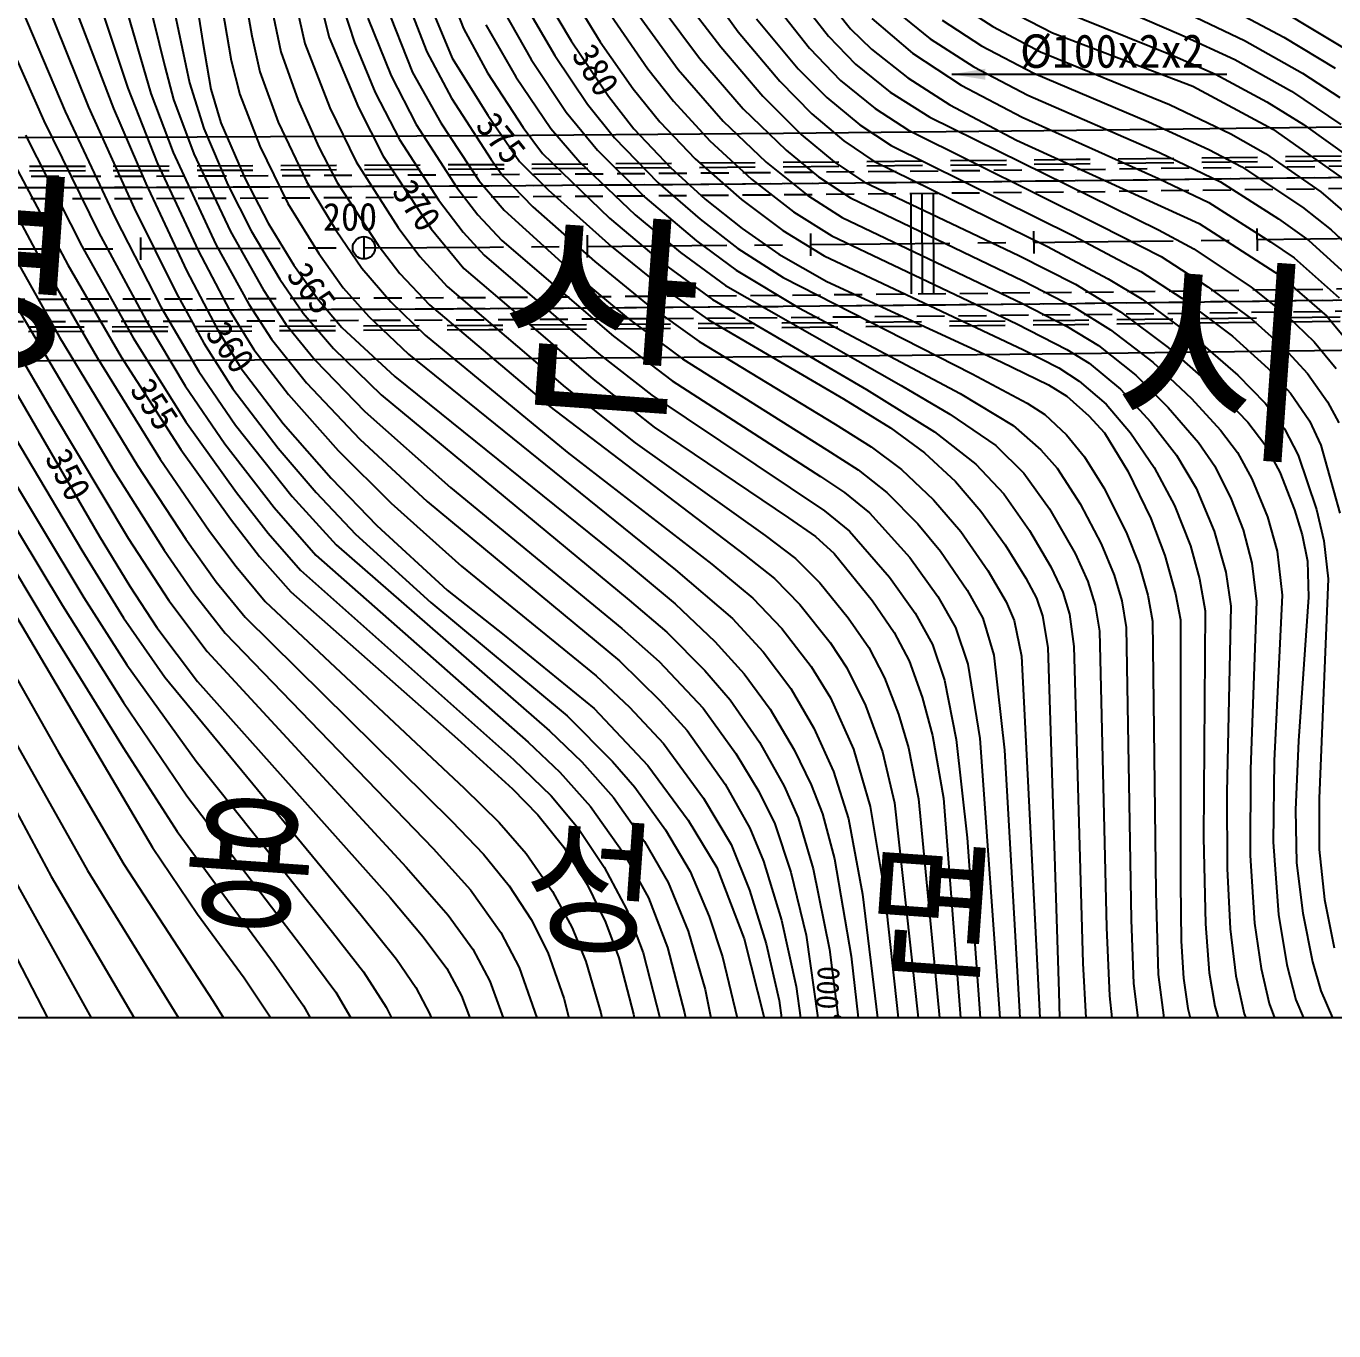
# Model space of a CAD drawing. Header units: millimetres. Extents: x 15846 to 16642, y 1103 to 1809.
# Drawn here: x 16300.3 to 16417.4, y 1371.9 to 1488.8 of the extents above; entities that cross this region are included whole.
import ezdxf
from ezdxf.enums import TextEntityAlignment as Align
from ezdxf.xclip import XClip

# ---------------------------------------------------------------- set-up
doc = ezdxf.new("R2010")
doc.units = ezdxf.units.MM
doc.header["$LTSCALE"] = 10
doc.header["$MEASUREMENT"] = 0
doc.header["$XCLIPFRAME"] = 2
for name, pattern in [('CENTER', [2, 1.25, -0.25, 0.25, -0.25]), ('DASHED', [0.75, 0.5, -0.25]), ('HIDDEN', [0.375, 0.25, -0.125])]:
    doc.linetypes.add(name, pattern=pattern)
for name, color, linetype in [('TN-CABL', 4, 'Continuous'), ('TZ-BASE', 253, 'Continuous'), ('TZ-CABL', 4, 'Continuous')]:
    doc.layers.add(name, color=color, linetype=linetype)
doc.layers.add('TX-PAPR', color=2, linetype='Continuous', plot=False)
doc.styles.add('HANA', font='GulimChe.ttf')
doc.styles.get("Standard").update_dxf_attribs({"font": 'GulimChe.ttf'})
doc.linetypes.add('ZIGZAG', pattern='A,0.0001,-0.2,[131,ltypeshp.shx,S=0.2,R=0,X=-0.2,Y=0],-0.4,[131,ltypeshp.shx,S=0.2,R=180,X=0.2,Y=0],-0.2', length=0.8001)
doc.dimstyles.get("Standard").update_dxf_attribs({"dimtxt": 0.18, "dimasz": 0.18, "dimexe": 0.18, "dimexo": 0.0625, "dimgap": 0.09, "dimtad": 0, "dimtih": 1, "dimtoh": 1, "dimdec": 4, "dimzin": 0, "dimdsep": 46, "dimtxsty": 'Standard', "dimcen": 0.09, "dimadec": 0, "dimazin": 0, "dimtfac": 1, "dimtdec": 4, "dimtofl": 0, "dimtmove": 0, "dimatfit": 3, "dimfxl": 0, "dimtolj": 1, "dimtzin": 0, "dimarcsym": 0})

# ---------------------------------------------------------------- blocks, each defined once
blk = doc.blocks.new('JD-DGKDFK')
at = {"layer": 'TZ-BASE'}
for p, q in [((377.4, 41.37, 364), (384.3, 8.77, 364)), ((375.33, 37.89, 363), (382.1, 10.23, 363)), ((382.86, 29.39, 365), (385.5, 12.39, 365)), ((374.22, 22.08, 361), (378.78, 8.29, 361)), ((364.79, 19.92, 357), (371.27, 5.39, 357)), ((369.66, 20.58, 359), (375.26, 6.6, 359)), ((377.26, 20.16, 362), (380.84, 7.83, 362)), ((367.66, 19.21, 358), (373.17, 6.22, 358)), ((372.74, 18.95, 360), (377.51, 6.48, 360)), ((388.77, 19.45, 367), (389.9, 13, 367)), ((459.28, 19.08, 397), (473.14, 13.08, 397)), ((393.45, 17.62, 369), (394.64, 12.3, 369)), ((395.51, 18.03, 370), (396.81, 12.85, 370)), ((407.01, 18.41, 376), (408.85, 13.64, 376)), ((430.06, 18.08, 386), (433.45, 13.34, 386)), ((440.26, 17.74, 390), (443.53, 13.62, 390)), ((386.98, 16.97, 366), (388.05, 10.79, 366)), ((403.55, 16.72, 374), (405.55, 11.56, 374)), ((405.52, 16.56, 375), (407.84, 10.99, 375)), ((415.89, 16.94, 380), (418.49, 12.55, 380)), ((417.98, 17.52, 381), (421.1, 12.44, 381)), ((428.4, 16.58, 385), (431.89, 12.01, 385)), ((436.27, 16.45, 388), (439.83, 11.9, 388)), ((438.14, 17.34, 389), (441.53, 12.96, 389)), ((391.56, 15.98, 368), (392.5, 11.55, 368)), ((398.08, 15.49, 371), (399.08, 12.4, 371)), ((401.81, 15.98, 373), (404.29, 9.7, 373)), ((412.4, 15.29, 378), (414.91, 10.88, 378)), ((414.27, 15.91, 379), (417.02, 11.22, 379)), ((426.65, 15.48, 384), (430, 10.98, 384)), ((453.02, 15.93, 394), (456.26, 13.82, 394)), ((457.55, 15.35, 395), (461.6, 13.25, 395)), ((462.33, 15.3, 396), (472.33, 11.27, 396)), ((477.87, 15.24, 399), (482.33, 12.87, 399)), ((481.68, 15.54, 400), (489.33, 10.93, 400)), ((400.27, 14.58, 372), (402.36, 9.41, 372)), ((422.04, 14.83, 382), (425.35, 10.05, 382)), ((424.59, 14.77, 383), (428.07, 9.99, 383)), ((435.11, 14.53, 387), (438.83, 10.04, 387)), ((445.42, 14.56, 391), (449.06, 11.45, 391)), ((447.81, 15.01, 392), (450.66, 12.72, 392)), ((451.72, 14.41, 393), (455.26, 12.1, 393)), ((473.23, 15.22, 398), (478.82, 12.58, 398)), ((389.9, 13, 367), (390.61, 9.77, 367)), ((408.85, 13.64, 376), (410.99, 9.69, 376)), ((410.85, 13.97, 377), (413.55, 9.32, 377)), ((433.45, 13.34, 386), (437.18, 8.92, 386)), ((441.53, 12.96, 389), (443.97, 10.45, 389)), ((443.53, 13.62, 390), (445.4, 11.81, 390)), ((456.26, 13.82, 394), (460.55, 11.56, 394)), ((461.6, 13.25, 395), (474.17, 8.48, 395)), ((473.14, 13.08, 397), (477.93, 10.86, 397)), ((352.61, 12.5, 351), (372.01, -20.65, 351)), ((385.5, 12.39, 365), (386.21, 8.21, 365)), ((394.64, 12.3, 369), (396.89, 6.54, 369)), ((396.81, 12.85, 370), (399.44, 6.58, 370)), ((399.08, 12.4, 371), (400.94, 7.91, 371)), ((418.49, 12.55, 380), (421.83, 7.58, 380)), ((421.1, 12.44, 381), (424.04, 8.25, 381)), ((431.89, 12.01, 385), (435.67, 7.59, 385)), ((439.83, 11.9, 388), (442.63, 9, 388)), ((445.4, 11.81, 390), (448.65, 9.23, 390)), ((450.66, 12.72, 392), (454.56, 10.2, 392)), ((455.26, 12.1, 393), (459.94, 9.64, 393)), ((478.82, 12.58, 398), (484, 9.66, 398)), ((482.33, 12.87, 399), (486.93, 10.1, 399)), ((388.05, 10.79, 366), (388.81, 7.73, 366)), ((392.5, 11.55, 368), (394.03, 7.21, 368)), ((405.55, 11.56, 374), (407.77, 7.41, 374)), ((407.84, 10.99, 375), (411.03, 5.89, 375)), ((414.91, 10.88, 378), (418.05, 6.14, 378)), ((417.02, 11.22, 379), (419.95, 6.87, 379)), ((430, 10.98, 384), (433.91, 6.46, 384)), ((449.06, 11.45, 391), (453.42, 8.56, 391)), ((460.55, 11.56, 394), (472.08, 6.83, 394)), ((472.33, 11.27, 396), (476.2, 9.55, 396)), ((477.93, 10.86, 397), (483.01, 8.02, 397)), ((382.1, 10.23, 363), (382.86, 7.28, 363)), ((390.61, 9.77, 367), (392.26, 5.27, 367)), ((402.36, 9.41, 372), (404.61, 5.06, 372)), ((404.29, 9.7, 373), (406.82, 5.19, 373)), ((410.99, 9.69, 376), (414.19, 4.78, 376)), ((425.35, 10.05, 382), (427.66, 7.13, 382)), ((428.07, 9.99, 383), (432.1, 5.36, 383)), ((438.83, 10.04, 387), (441.39, 7.46, 387)), ((443.97, 10.45, 389), (447.07, 7.95, 389)), ((454.56, 10.2, 392), (459.39, 7.68, 392)), ((459.94, 9.64, 393), (470.22, 5.3, 393)), ((476.2, 9.55, 396), (480.8, 7.09, 396)), ((484, 9.66, 398), (487.36, 7.46, 398)), ((378.78, 8.29, 361), (381.41, 1.62, 361)), ((384.3, 8.77, 364), (385.58, 4.69, 364)), ((386.21, 8.21, 365), (387.11, 5.19, 365)), ((413.55, 9.32, 377), (416.67, 4.68, 377)), ((424.04, 8.25, 381), (426.45, 5.29, 381)), ((437.18, 8.92, 386), (440.06, 6, 386)), ((442.63, 9, 388), (445.73, 6.47, 388)), ((448.65, 9.23, 390), (452.42, 6.81, 390)), ((453.42, 8.56, 391), (458.89, 5.69, 391)), ((474.17, 8.48, 395), (481.36, 4.63, 395)), ((380.84, 7.83, 362), (382.83, 2.55, 362)), ((382.86, 7.28, 363), (384.69, 2.41, 363)), ((388.81, 7.73, 366), (390.6, 3.12, 366)), ((394.03, 7.21, 368), (395.9, 3.01, 368)), ((400.94, 7.91, 371), (403.13, 3.71, 371)), ((407.77, 7.41, 374), (411.33, 1.92, 374)), ((421.83, 7.58, 380), (424.12, 4.66, 380)), ((427.66, 7.13, 382), (430.92, 3.59, 382)), ((435.67, 7.59, 385), (439.11, 4.15, 385)), ((441.39, 7.46, 387), (444.35, 5.02, 387)), ((447.07, 7.95, 389), (450.61, 5.7, 389)), ((459.39, 7.68, 392), (471.19, 2.53, 392)), ((480.8, 7.09, 396), (484.09, 5.05, 396)), ((483.01, 8.02, 397), (487.43, 5.04, 397)), ((373.17, 6.22, 358), (377.64, -3.32, 358)), ((375.26, 6.6, 359), (379.34, -2.46, 359)), ((377.51, 6.48, 360), (380.39, -0.25, 360)), ((396.89, 6.54, 369), (399.23, 1.7, 369)), ((399.44, 6.58, 370), (401.64, 2.21, 370)), ((411.03, 5.89, 375), (413.86, 1.72, 375)), ((418.05, 6.14, 378), (420.84, 2.76, 378)), ((419.95, 6.87, 379), (422.37, 3.86, 379)), ((433.91, 6.46, 384), (437.75, 2.74, 384)), ((440.06, 6, 386), (442.93, 3.59, 386)), ((445.73, 6.47, 388), (448.72, 4.53, 388)), ((452.42, 6.81, 390), (458.4, 3.65, 390)), ((472.08, 6.83, 394), (477.59, 4.22, 394)), ((364.31, 5.32, 354), (370.94, -7.01, 354)), ((371.27, 5.39, 357), (376.15, -4.59, 357)), ((385.58, 4.69, 364), (387.75, -0.35, 364)), ((387.11, 5.19, 365), (389.29, 0.17, 365)), ((392.26, 5.27, 367), (394.78, -0.06, 367)), ((404.61, 5.06, 372), (408.25, -0.59, 372)), ((406.82, 5.19, 373), (410.22, 0.03, 373)), ((414.19, 4.78, 376), (415.92, 2.46, 376)), ((426.45, 5.29, 381), (429.6, 1.98, 381)), ((432.1, 5.36, 383), (435.97, 1.66, 383)), ((444.35, 5.02, 387), (447.15, 3.16, 387)), ((450.61, 5.7, 389), (471.1, -4.38, 389)), ((458.89, 5.69, 391), (471.1, 0.21, 391)), ((470.22, 5.3, 393), (475.62, 2.82, 393)), ((484.09, 5.05, 396), (488.29, 2.04, 396)), ((369.6, 4.08, 356), (374.67, -5.85, 356)), ((403.13, 3.71, 371), (406.61, -1.7, 371)), ((416.67, 4.68, 377), (419.28, 1.68, 377)), ((422.37, 3.86, 379), (426.27, -0.15, 379)), ((424.12, 4.66, 380), (427.38, 1.18, 380)), ((430.92, 3.59, 382), (434.66, 0.15, 382)), ((439.11, 4.15, 385), (442.06, 1.7, 385)), ((442.93, 3.59, 386), (445.6, 1.76, 386)), ((448.72, 4.53, 388), (465.87, -3.99, 388)), ((458.4, 3.65, 390), (474.76, -3.82, 390)), ((477.59, 4.22, 394), (480.7, 2.44, 394)), ((481.36, 4.63, 395), (487.82, 0.07, 395)), ((367.68, 3.27, 355), (373.41, -7.53, 355)), ((382.83, 2.55, 362), (386.67, -5.71, 362)), ((384.69, 2.41, 363), (387.97, -4.54, 363)), ((390.6, 3.12, 366), (393.12, -2.02, 366)), ((395.9, 3.01, 368), (397.52, -0.15, 368)), ((415.92, 2.46, 376), (421.94, -3.35, 376)), ((420.84, 2.76, 378), (425.1, -1.47, 378)), ((437.75, 2.74, 384), (440.66, 0.37, 384)), ((447.15, 3.16, 387), (463.5, -4.94, 387)), ((471.19, 2.53, 392), (476.65, -0.09, 392)), ((475.62, 2.82, 393), (478.58, 1.26, 393)), ((480.7, 2.44, 394), (485.65, -0.99, 394)), ((356.73, 1.66, 350), (376.21, -31.81, 350)), ((381.41, 1.62, 361), (385.07, -6.25, 361)), ((399.23, 1.7, 369), (403, -4.17, 369)), ((401.64, 2.21, 370), (405.96, -4.3, 370)), ((411.33, 1.92, 374), (412.36, 0.46, 374)), ((413.86, 1.72, 375), (416.42, -0.81, 375)), ((419.28, 1.68, 377), (424.22, -3.05, 377)), ((427.38, 1.18, 380), (430.49, -1.63, 380)), ((429.6, 1.98, 381), (433.74, -1.68, 381)), ((435.97, 1.66, 383), (439.69, -1.31, 383)), ((442.06, 1.7, 385), (444.71, -0.09, 385)), ((445.6, 1.76, 386), (461.11, -5.86, 386)), ((478.58, 1.26, 393), (484.01, -2.37, 393)), ((354.4, 1, 349), (374.65, -33.08, 349)), ((389.29, 0.17, 365), (391.35, -3.78, 365)), ((410.22, 0.03, 373), (412.49, -2.64, 373)), ((412.36, 0.46, 374), (415.06, -2.33, 374)), ((434.66, 0.15, 382), (438.42, -2.77, 382)), ((440.66, 0.37, 384), (443.52, -1.53, 384)), ((471.1, 0.21, 391), (475.62, -1.94, 391)), ((352.51, -0.33, 348), (374.83, -37.33, 348)), ((380.39, -0.25, 360), (384.05, -8.03, 360)), ((387.75, -0.35, 364), (389.83, -4.49, 364)), ((394.78, -0.06, 367), (397.43, -4.46, 367)), ((397.52, -0.15, 368), (401.2, -5.78, 368)), ((408.25, -0.59, 372), (410.13, -3.04, 372)), ((416.42, -0.81, 375), (422.1, -5.87, 375)), ((426.27, -0.15, 379), (430.04, -3.45, 379)), ((444.71, -0.09, 385), (458.59, -6.68, 385)), ((476.65, -0.09, 392), (481.85, -3.42, 392)), ((485.65, -0.99, 394), (488.86, -3.75, 394)), ((365.82, -1.85, 353), (372.67, -14.02, 353)), ((393.12, -2.02, 366), (395.9, -6.5, 366)), ((406.61, -1.7, 371), (408.83, -4.61, 371)), ((415.06, -2.33, 374), (420.62, -7.24, 374)), ((425.1, -1.47, 378), (429.72, -5.39, 378)), ((430.49, -1.63, 380), (433.8, -4.27, 380)), ((433.74, -1.68, 381), (437.46, -4.46, 381)), ((439.69, -1.31, 383), (442.78, -3.29, 383)), ((443.52, -1.53, 384), (458.99, -8.97, 384)), ((475.62, -1.94, 391), (481.15, -5.46, 391)), ((377.64, -3.32, 358), (381.75, -11.29, 358)), ((379.34, -2.46, 359), (383.1, -10.04, 359)), ((410.13, -3.04, 372), (412.29, -5.35, 372)), ((412.49, -2.64, 373), (418.65, -8.21, 373)), ((421.94, -3.35, 376), (426.81, -7.46, 376)), ((424.22, -3.05, 377), (428.28, -6.43, 377)), ((430.04, -3.45, 379), (433.43, -6.05, 379)), ((438.42, -2.77, 382), (441.85, -4.93, 382)), ((442.78, -3.29, 383), (458.91, -11, 383)), ((481.85, -3.42, 392), (484.56, -5.34, 392)), ((484.01, -2.37, 393), (486.57, -4.38, 393)), ((376.15, -4.59, 357), (380.41, -12.53, 357)), ((387.97, -4.54, 363), (390.89, -9.74, 363)), ((389.83, -4.49, 364), (392.39, -8.81, 364)), ((391.35, -3.78, 365), (393.65, -7.56, 365)), ((397.43, -4.46, 367), (399.73, -7.83, 367)), ((403, -4.17, 369), (404.95, -6.78, 369)), ((405.96, -4.3, 370), (408.87, -7.85, 370)), ((408.83, -4.61, 371), (410.7, -6.67, 371)), ((433.8, -4.27, 380), (437.1, -6.56, 380)), ((437.46, -4.46, 381), (441.17, -6.71, 381)), ((459.92, -4.52), (459.94, -6.52)), ((465.87, -3.99, 388), (471.34, -6.79, 388)), ((471.1, -4.38, 389), (474.28, -6.08, 389)), ((474.76, -3.82, 390), (481.93, -8.44, 390)), ((479.91, -4.28), (479.94, -6.28)), ((486.57, -4.38, 393), (490.23, -7.81, 393)), ((353.35, -5.7, 347), (372.92, -38.06, 347)), ((374.67, -5.85, 356), (379.26, -14.08, 356)), ((379.93, -5.08), (379.93, -7.08)), ((386.67, -5.71, 362), (389.62, -11.04, 362)), ((399.92, -5), (399.93, -7)), ((401.2, -5.78, 368), (403.15, -8.3, 368)), ((412.29, -5.35, 372), (422.29, -13.93, 372)), ((419.92, -4.88), (419.93, -6.88)), ((429.72, -5.39, 378), (433.28, -8, 378)), ((439.92, -4.72), (439.94, -6.72)), ((441.85, -4.93, 382), (458.41, -12.81, 382)), ((463.5, -4.94, 387), (469.51, -8.13, 387)), ((481.15, -5.46, 391), (483.26, -6.91, 391)), ((484.56, -5.34, 392), (488.76, -9.15, 392)), ((370.94, -7.01, 354), (376.02, -15.84, 354)), ((385.07, -6.25, 361), (387.9, -11.6, 361)), ((395.9, -6.5, 366), (398.08, -9.58, 366)), ((404.95, -6.78, 369), (407.38, -9.47, 369)), ((410.7, -6.67, 371), (420.98, -15.51, 371)), ((422.1, -5.87, 375), (426.6, -9.5, 375)), ((428.28, -6.43, 377), (432.33, -9.38, 377)), ((433.43, -6.05, 379), (437.47, -8.67, 379)), ((437.1, -6.56, 380), (441.4, -9.03, 380)), ((441.17, -6.71, 381), (459.01, -15.15, 381)), ((458.59, -6.68, 385), (463.66, -9.26, 385)), ((461.11, -5.86, 386), (466.59, -8.78, 386)), ((471.34, -6.79, 388), (475.53, -9.49, 388)), ((474.28, -6.08, 389), (479.42, -9.52, 389)), ((483.26, -6.91, 391), (487.29, -10.48, 391)), ((373.41, -7.53, 355), (378.18, -15.76, 355)), ((384.05, -8.03, 360), (386.81, -13.31, 360)), ((393.65, -7.56, 365), (395.87, -10.67, 365)), ((399.73, -7.83, 367), (402.33, -10.85, 367)), ((408.87, -7.85, 370), (415.33, -13.34, 370)), ((420.62, -7.24, 374), (425.23, -11.02, 374)), ((426.81, -7.46, 376), (431.16, -10.63, 376)), ((433.28, -8, 378), (438.88, -11.38, 378)), ((469.51, -8.13, 387), (473.21, -10.51, 387)), ((392.39, -8.81, 364), (394.5, -11.87, 364)), ((403.15, -8.3, 368), (405.81, -11.12, 368)), ((418.65, -8.21, 373), (423.59, -12.35, 373)), ((437.47, -8.67, 379), (454.42, -17.29, 379)), ((441.4, -9.03, 380), (457.02, -16.22, 380)), ((458.99, -8.97, 384), (463.55, -11.33, 384)), ((463.66, -9.26, 385), (467.7, -11.75, 385)), ((466.59, -8.78, 386), (469.64, -10.61, 386)), ((481.93, -8.44, 390), (486.19, -12.14, 390)), ((383.1, -10.04, 359), (385.58, -14.56, 359)), ((390.89, -9.74, 363), (392.93, -12.83, 363)), ((398.08, -9.58, 366), (400.36, -12.16, 366)), ((407.38, -9.47, 369), (417.96, -18.49, 369)), ((426.6, -9.5, 375), (430.81, -12.45, 375)), ((432.33, -9.38, 377), (448.05, -18.35, 377)), ((473.21, -10.51, 387), (477.73, -13.93, 387)), ((475.53, -9.49, 388), (479.47, -12.41, 388)), ((479.42, -9.52, 389), (482.64, -12.11, 389)), ((368.71, -11.08, 352), (377.55, -26.02, 352)), ((381.75, -11.29, 358), (385.13, -17.1, 358)), ((387.9, -11.6, 361), (390.06, -15.12, 361)), ((389.62, -11.04, 362), (391.64, -14.18, 362)), ((395.87, -10.67, 365), (397.96, -13.13, 365)), ((402.33, -10.85, 367), (405.42, -13.83, 367)), ((405.81, -11.12, 368), (416.57, -20.21, 368)), ((425.23, -11.02, 374), (429.96, -14.4, 374)), ((431.16, -10.63, 376), (444.96, -18.7, 376)), ((438.88, -11.38, 378), (453.34, -19.05, 378)), ((458.91, -11, 383), (462.93, -13.06, 383)), ((463.55, -11.33, 384), (466.81, -13.34, 384)), ((469.64, -10.61, 386), (474.62, -14.31, 386)), ((355.15, -12.46, 346), (371.74, -40.04, 346)), ((380.41, -12.53, 357), (383.92, -18.37, 357)), ((392.93, -12.83, 363), (395.57, -16.07, 363)), ((394.5, -11.87, 364), (397.21, -15.02, 364)), ((400.36, -12.16, 366), (403.92, -15.54, 366)), ((423.59, -12.35, 373), (428.46, -15.95, 373)), ((430.81, -12.45, 375), (442.9, -19.53, 375)), ((458.41, -12.81, 382), (462.9, -15.12, 382)), ((467.7, -11.75, 385), (471.98, -14.93, 385)), ((479.47, -12.41, 388), (482.37, -15, 388)), ((482.64, -12.11, 389), (485.04, -14.43, 389)), ((486.19, -12.14, 390), (489.1, -15.64, 390)), ((372.67, -14.02, 353), (379.64, -25.52, 353)), ((386.81, -13.31, 360), (388.94, -16.83, 360)), ((397.96, -13.13, 365), (402.7, -17.54, 365)), ((405.42, -13.83, 367), (418.14, -24.32, 367)), ((415.33, -13.34, 370), (420.45, -17.77, 370)), ((422.29, -13.93, 372), (427.54, -17.91, 372)), ((462.93, -13.06, 383), (465.72, -14.76, 383)), ((466.81, -13.34, 384), (470.6, -16.25, 384)), ((477.73, -13.93, 387), (480.93, -16.83, 387)), ((354.52, -15.07, 345), (370.07, -41.18, 345)), ((379.26, -14.08, 356), (383.98, -21.59, 356)), ((385.58, -14.56, 359), (388.19, -18.64, 359)), ((390.06, -15.12, 361), (393.16, -19.16, 361)), ((391.64, -14.18, 362), (394.8, -18.11, 362)), ((397.21, -15.02, 364), (401.48, -19.18, 364)), ((429.96, -14.4, 374), (442.14, -21.8, 374)), ((459.01, -15.15, 381), (462.18, -16.77, 381)), ((462.9, -15.12, 382), (464.88, -16.35, 382)), ((465.72, -14.76, 383), (469.07, -17.4, 383)), ((471.98, -14.93, 385), (476.37, -18.79, 385)), ((474.62, -14.31, 386), (478.2, -17.4, 386)), ((482.37, -15, 388), (484.46, -17.27, 388)), ((485.04, -14.43, 389), (487.03, -16.81, 389)), ((376.02, -15.84, 354), (381.68, -24.93, 354)), ((378.18, -15.76, 355), (383.54, -24.08, 355)), ((395.57, -16.07, 363), (400.02, -20.66, 363)), ((403.92, -15.54, 366), (427.85, -34.86, 366)), ((420.98, -15.51, 371), (425.72, -19.21, 371)), ((428.46, -15.95, 373), (441.4, -24.09, 373)), ((457.02, -16.22, 380), (461.26, -18.27, 380)), ((464.88, -16.35, 382), (467.69, -18.66, 382)), ((470.6, -16.25, 384), (474.05, -19.5, 384)), ((385.13, -17.1, 358), (388.43, -21.9, 358)), ((388.94, -16.83, 360), (392.7, -21.73, 360)), ((402.7, -17.54, 365), (423.15, -34.01, 365)), ((454.42, -17.29, 379), (459.35, -19.93, 379)), ((462.18, -16.77, 381), (464.01, -17.94, 381)), ((469.07, -17.4, 383), (471.97, -20.31, 383)), ((478.2, -17.4, 386), (480.66, -19.93, 386)), ((480.93, -16.83, 387), (482.92, -19.04, 387)), ((484.46, -17.27, 388), (486.25, -19.8, 388)), ((383.92, -18.37, 357), (387.48, -23.56, 357)), ((388.19, -18.64, 359), (392.26, -23.94, 359)), ((394.8, -18.11, 362), (399.56, -23.15, 362)), ((417.96, -18.49, 369), (424.22, -23.48, 369)), ((420.45, -17.77, 370), (425.92, -22.07, 370)), ((427.54, -17.91, 372), (440.82, -26.5, 372)), ((444.96, -18.7, 376), (451.03, -22.49, 376)), ((448.05, -18.35, 377), (452.42, -20.91, 377)), ((461.26, -18.27, 380), (462.89, -19.31, 380)), ((464.01, -17.94, 381), (466.41, -20.01, 381)), ((467.69, -18.66, 382), (470.42, -21.64, 382)), ((393.16, -19.16, 361), (397.61, -24.15, 361)), ((401.48, -19.18, 364), (423.69, -37.56, 364)), ((425.72, -19.21, 371), (441.18, -29.56, 371)), ((442.9, -19.53, 375), (447.09, -22.13, 375)), ((453.34, -19.05, 378), (458.1, -21.91, 378)), ((462.89, -19.31, 380), (464.86, -21.07, 380)), ((474.05, -19.5, 384), (476.67, -22.33, 384)), ((476.37, -18.79, 385), (479.12, -21.63, 385)), ((482.92, -19.04, 387), (484.62, -21.51, 387)), ((486.25, -19.8, 388), (487.25, -21.67, 388)), ((372.01, -20.65, 351), (378.82, -32.03, 351)), ((400.02, -20.66, 363), (407.67, -27.49, 363)), ((416.57, -20.21, 368), (434.02, -33.51, 368)), ((452.42, -20.91, 377), (456.54, -23.73, 377)), ((459.35, -19.93, 379), (460.92, -20.95, 379)), ((460.92, -20.95, 379), (462.86, -22.75, 379)), ((464.86, -21.07, 380), (466.28, -22.59, 380)), ((466.41, -20.01, 381), (468.59, -22.58, 381)), ((471.97, -20.31, 383), (474.69, -23.45, 383)), ((480.66, -19.93, 386), (482.39, -22.22, 386)), ((383.98, -21.59, 356), (388.52, -27.94, 356)), ((388.43, -21.9, 358), (393.5, -28.3, 358)), ((392.7, -21.73, 360), (397.01, -26.65, 360)), ((425.92, -22.07, 370), (437.97, -30.2, 370)), ((442.14, -21.8, 374), (445.37, -23.85, 374)), ((447.09, -22.13, 375), (450.13, -24.37, 375)), ((458.1, -21.91, 378), (460.58, -24.1, 378)), ((470.42, -21.64, 382), (472.71, -24.57, 382)), ((479.12, -21.63, 385), (480.64, -23.64, 385)), ((482.39, -22.22, 386), (483.62, -24.57, 386)), ((484.62, -21.51, 387), (485.66, -23.7, 387)), ((399.56, -23.15, 362), (405.58, -28.72, 362)), ((451.03, -22.49, 376), (454.74, -25.38, 376)), ((462.86, -22.75, 379), (464.48, -24.72, 379)), ((466.28, -22.59, 380), (468.36, -26.03, 380)), ((468.59, -22.58, 381), (470.72, -25.69, 381)), ((476.67, -22.33, 384), (478.18, -24.33, 384)), ((383.54, -24.08, 355), (387.98, -30.29, 355)), ((387.48, -23.56, 357), (391.89, -29.27, 357)), ((392.26, -23.94, 359), (395.64, -27.92, 359)), ((397.61, -24.15, 361), (402.36, -28.87, 361)), ((418.14, -24.32, 367), (431.1, -34.36, 367)), ((424.22, -23.48, 369), (435.87, -31.78, 369)), ((441.4, -24.09, 373), (444.19, -25.89, 373)), ((445.37, -23.85, 374), (448.09, -25.86, 374)), ((450.13, -24.37, 375), (452.91, -26.94, 375)), ((456.54, -23.73, 377), (459.04, -26.2, 377)), ((460.58, -24.1, 378), (462.03, -25.76, 378)), ((472.71, -24.57, 382), (474.48, -27.55, 382)), ((474.69, -23.45, 383), (476.14, -25.56, 383)), ((478.18, -24.33, 384), (479.48, -26.69, 384)), ((480.64, -23.64, 385), (481.96, -26.12, 385)), ((483.62, -24.57, 386), (485.26, -29.44, 386)), ((485.66, -23.7, 387), (487.35, -29.78, 387)), ((357.54, -24.65, 344), (372.54, -51.17, 344)), ((379.64, -25.52, 353), (383.97, -32.11, 353)), ((381.68, -24.93, 354), (386.1, -31.38, 354)), ((454.74, -25.38, 376), (457.25, -28.05, 376)), ((462.03, -25.76, 378), (464.09, -28.95, 378)), ((464.48, -24.72, 379), (466.22, -27.52, 379)), ((470.72, -25.69, 381), (472.53, -29.08, 381)), ((476.14, -25.56, 383), (477.61, -28.52, 383)), ((377.55, -26.02, 352), (382.03, -33.09, 352)), ((397.01, -26.65, 360), (401.09, -30.88, 360)), ((440.82, -26.5, 372), (442.98, -27.93, 372)), ((444.19, -25.89, 373), (446.78, -27.92, 373)), ((448.09, -25.86, 374), (450.94, -28.58, 374)), ((452.91, -26.94, 375), (455.2, -29.6, 375)), ((459.04, -26.2, 377), (461.35, -29.38, 377)), ((468.36, -26.03, 380), (470.41, -30.27, 380)), ((479.48, -26.69, 384), (480.88, -30.12, 384)), ((481.96, -26.12, 385), (483.28, -29.47, 385)), ((388.52, -27.94, 356), (391.35, -31.57, 356)), ((395.64, -27.92, 359), (399.18, -31.66, 359)), ((407.67, -27.49, 363), (423.03, -40.1, 363)), ((442.98, -27.93, 372), (445.22, -29.76, 372)), ((446.78, -27.92, 373), (449.54, -30.73, 373)), ((457.25, -28.05, 376), (459.55, -31.33, 376)), ((466.22, -27.52, 379), (468.21, -31.49, 379)), ((474.48, -27.55, 382), (476.1, -31.39, 382)), ((391.89, -29.27, 357), (395.62, -33.53, 357)), ((393.5, -28.3, 358), (397.43, -32.63, 358)), ((402.36, -28.87, 361), (408.67, -34.52, 361)), ((405.58, -28.72, 362), (422.82, -43.01, 362)), ((450.94, -28.58, 374), (453.39, -31.42, 374)), ((464.09, -28.95, 378), (465.96, -32.52, 378)), ((472.53, -29.08, 381), (473.97, -32.72, 381)), ((477.61, -28.52, 383), (478.68, -31.27, 383)), ((387.98, -30.29, 355), (390.59, -33.66, 355)), ((437.97, -30.2, 370), (440.37, -31.87, 370)), ((441.18, -29.56, 371), (443.43, -31.4, 371)), ((445.22, -29.76, 372), (448.83, -33.76, 372)), ((455.2, -29.6, 375), (457.37, -32.63, 375)), ((461.35, -29.38, 377), (463.64, -33.4, 377)), ((470.41, -30.27, 380), (471.68, -33.58, 380)), ((480.88, -30.12, 384), (481.75, -33.18, 384)), ((483.28, -29.47, 385), (483.97, -31.72, 385)), ((485.26, -29.44, 386), (485.92, -32.25, 386)), ((386.1, -31.38, 354), (388.48, -34.57, 354)), ((391.35, -31.57, 356), (394.25, -34.88, 356)), ((401.09, -30.88, 360), (407.4, -36.69, 360)), ((443.43, -31.4, 371), (447.01, -35.51, 371)), ((449.54, -30.73, 373), (451.57, -33.17, 373)), ((453.39, -31.42, 374), (455.83, -34.93, 374)), ((459.55, -31.33, 376), (461.47, -34.58, 376)), ((468.21, -31.49, 379), (469.38, -34.42, 379)), ((476.1, -31.39, 382), (477.15, -35.07, 382)), ((478.68, -31.27, 383), (479.48, -34.26, 383)), ((376.21, -31.81, 350), (378.95, -36.33, 350)), ((378.82, -32.03, 351), (382.44, -37.6, 351)), ((383.97, -32.11, 353), (386.7, -35.93, 353)), ((397.43, -32.63, 358), (416.56, -49.27, 358)), ((399.18, -31.66, 359), (405.93, -37.79, 359)), ((435.87, -31.78, 369), (438.6, -33.84, 369)), ((440.37, -31.87, 370), (442.05, -33.39, 370)), ((457.37, -32.63, 375), (459.23, -35.6, 375)), ((465.96, -32.52, 378), (467.14, -35.34, 378)), ((473.97, -32.72, 381), (474.79, -35.65, 381)), ((483.97, -31.72, 385), (484.44, -34.08, 385)), ((485.92, -32.25, 386), (486.29, -35.66, 386)), ((374.65, -33.08, 349), (378.38, -39.17, 349)), ((382.03, -33.09, 352), (384.69, -36.95, 352)), ((390.59, -33.66, 355), (393.37, -36.84, 355)), ((395.62, -33.53, 357), (414.64, -50.29, 357)), ((434.02, -33.51, 368), (436.7, -35.63, 368)), ((438.6, -33.84, 369), (440.78, -36.02, 369)), ((442.05, -33.39, 370), (445.5, -37.63, 370)), ((448.83, -33.76, 372), (451.33, -37.25, 372)), ((451.57, -33.17, 373), (453.96, -36.69, 373)), ((463.64, -33.4, 377), (464.77, -35.9, 377)), ((471.68, -33.58, 380), (472.63, -37, 380)), ((481.75, -33.18, 384), (482.19, -37.12, 384)), ((388.48, -34.57, 354), (391.08, -37.69, 354)), ((394.25, -34.88, 356), (413.34, -51.84, 356)), ((408.67, -34.52, 361), (420.73, -44.36, 361)), ((423.15, -34.01, 365), (427.82, -37.89, 365)), ((427.85, -34.86, 366), (432.94, -39.23, 366)), ((431.1, -34.36, 367), (434.77, -37.39, 367)), ((455.83, -34.93, 374), (457.46, -37.73, 374)), ((461.47, -34.58, 376), (462.54, -36.85, 376)), ((469.38, -34.42, 379), (470.16, -37.14, 379)), ((477.15, -35.07, 382), (477.57, -38.1, 382)), ((479.48, -34.26, 383), (479.88, -37.68, 383)), ((484.44, -34.08, 385), (484.55, -37.31, 385)), ((386.7, -35.93, 353), (389.28, -39.11, 353)), ((436.7, -35.63, 368), (438.99, -37.97, 368)), ((440.78, -36.02, 369), (443.31, -39.15, 369)), ((447.01, -35.51, 371), (449.3, -38.75, 371)), ((459.23, -35.6, 375), (460.18, -37.41, 375)), ((464.77, -35.9, 377), (465.43, -38.01, 377)), ((467.14, -35.34, 378), (467.81, -37.63, 378)), ((474.79, -35.65, 381), (475.28, -38.52, 381)), ((486.29, -35.66, 386), (485.5, -55.35, 386)), ((374.83, -37.33, 348), (378.69, -43.36, 348)), ((378.95, -36.33, 350), (381.39, -40.03, 350)), ((384.69, -36.95, 352), (387.49, -40.52, 352)), ((393.37, -36.84, 355), (408.32, -50.01, 355)), ((407.4, -36.69, 360), (412.5, -40.71, 360)), ((434.77, -37.39, 367), (437.37, -40.12, 367)), ((451.33, -37.25, 372), (452.92, -40.01, 372)), ((453.96, -36.69, 373), (455.36, -39.2, 373)), ((460.18, -37.41, 375), (460.72, -38.98, 375)), ((462.54, -36.85, 376), (463.14, -38.82, 376)), ((470.16, -37.14, 379), (470.58, -39.45, 379)), ((472.63, -37, 380), (473.08, -39.34, 380)), ((482.19, -37.12, 384), (481.48, -51.97, 384)), ((484.55, -37.31, 385), (483.64, -50.17, 385)), ((372.92, -38.06, 347), (378.39, -46.74, 347)), ((382.44, -37.6, 351), (385.88, -42.18, 351)), ((391.08, -37.69, 354), (408.91, -54.43, 354)), ((405.93, -37.79, 359), (418.15, -47.94, 359)), ((423.69, -37.56, 364), (427.05, -40.43, 364)), ((427.82, -37.89, 365), (431.37, -41.28, 365)), ((438.99, -37.97, 368), (441.69, -41.38, 368)), ((445.5, -37.63, 370), (447.43, -40.47, 370)), ((457.46, -37.73, 374), (458.17, -39.39, 374)), ((465.43, -38.01, 377), (465.82, -40.34, 377)), ((467.81, -37.63, 378), (468.21, -40.02, 378)), ((475.28, -38.52, 381), (475.14, -58.84, 381)), ((477.57, -38.1, 382), (477.23, -54.82, 382)), ((479.88, -37.68, 383), (479.36, -52.72, 383)), ((378.38, -39.17, 349), (382.09, -44.48, 349)), ((389.28, -39.11, 353), (407.79, -57.37, 353)), ((432.94, -39.23, 366), (435.7, -42.21, 366)), ((443.31, -39.15, 369), (445.16, -41.82, 369)), ((449.3, -38.75, 371), (450.85, -41.55, 371)), ((455.36, -39.2, 373), (456.35, -42.49, 373)), ((458.17, -39.39, 374), (458.83, -42.6, 374)), ((460.72, -38.98, 375), (461.18, -41.83, 375)), ((463.14, -38.82, 376), (463.52, -41.72, 376)), ((470.58, -39.45, 379), (470.86, -63.73, 379)), ((473.08, -39.34, 380), (473.07, -62.94, 380)), ((371.74, -40.04, 346), (378.35, -50.77, 346)), ((381.39, -40.03, 350), (385.03, -44.86, 350)), ((387.49, -40.52, 352), (406.14, -59.83, 352)), ((412.5, -40.71, 360), (420.55, -47.28, 360)), ((423.03, -40.1, 363), (426.37, -43.08, 363)), ((427.05, -40.43, 364), (430.48, -43.89, 364)), ((437.37, -40.12, 367), (440, -43.53, 367)), ((447.43, -40.47, 370), (448.76, -43.02, 370)), ((452.92, -40.01, 372), (454.03, -43.3, 372)), ((465.82, -40.34, 377), (466.45, -66.91, 377)), ((468.21, -40.02, 378), (468.67, -66.22, 378)), ((370.07, -41.18, 345), (381, -59.73, 345)), ((431.37, -41.28, 365), (433.98, -44.19, 365)), ((441.69, -41.38, 368), (443.19, -43.63, 368)), ((445.16, -41.82, 369), (446.56, -44.54, 369)), ((450.85, -41.55, 371), (451.94, -44.75, 371)), ((461.18, -41.83, 375), (462.17, -72.66, 375)), ((463.52, -41.72, 376), (464.32, -70.11, 376)), ((385.88, -42.18, 351), (403.72, -61.51, 351)), ((422.82, -43.01, 362), (426.47, -46.6, 362)), ((426.37, -43.08, 363), (430.31, -47.25, 363)), ((435.7, -42.21, 366), (438.18, -45.49, 366)), ((448.76, -43.02, 370), (449.95, -46.27, 370)), ((454.03, -43.3, 372), (455.1, -49.98, 372)), ((456.35, -42.49, 373), (457.32, -51.03, 373)), ((458.83, -42.6, 374), (460.57, -77.13, 374)), ((378.69, -43.36, 348), (384.89, -52, 348)), ((382.09, -44.48, 349), (399.69, -65.79, 349)), ((420.73, -44.36, 361), (423.71, -47.15, 361)), ((430.48, -43.89, 364), (432.74, -46.5, 364)), ((433.98, -44.19, 365), (436.31, -47.35, 365)), ((440, -43.53, 367), (441.71, -46.32, 367)), ((443.19, -43.63, 368), (444.87, -47.01, 368)), ((385.03, -44.86, 350), (402.27, -64.23, 350)), ((438.18, -45.49, 366), (440.24, -49.03, 366)), ((446.56, -44.54, 369), (447.81, -47.78, 369)), ((451.94, -44.75, 371), (452.99, -50.05, 371)), ((378.39, -46.74, 347), (384.08, -55.1, 347)), ((426.47, -46.6, 362), (428.89, -49.25, 362)), ((432.74, -46.5, 364), (435.36, -50.31, 364)), ((441.71, -46.32, 367), (443.77, -50.94, 367)), ((449.95, -46.27, 370), (450.87, -49.7, 370)), ((418.15, -47.94, 359), (422.19, -52.02, 359)), ((420.55, -47.28, 360), (425.37, -52.38, 360)), ((423.71, -47.15, 361), (426.76, -50.41, 361)), ((430.31, -47.25, 363), (433.25, -51.32, 363)), ((436.31, -47.35, 365), (438.47, -50.99, 365)), ((444.87, -47.01, 368), (446.37, -51.16, 368)), ((447.81, -47.78, 369), (448.7, -50.81, 369)), ((440.24, -49.03, 366), (442, -52.92, 366)), ((365.27, -49.99, 342), (371.92, -62.33, 342)), ((408.32, -50.01, 355), (413.23, -54.47, 355)), ((414.64, -50.29, 357), (417.49, -52.98, 357)), ((416.56, -49.27, 358), (419.44, -52.07, 358)), ((428.89, -49.25, 362), (432.28, -54.05, 362)), ((435.36, -50.31, 364), (437.56, -54.23, 364)), ((450.87, -49.7, 370), (451.84, -55.33, 370)), ((452.99, -50.05, 371), (453.98, -58.87, 371)), ((455.1, -49.98, 372), (457.34, -81.38, 372)), ((483.64, -50.17, 385), (483.37, -56.36, 385)), ((368.85, -50.55, 343), (375.16, -61.81, 343)), ((372.54, -51.17, 344), (378.42, -61.24, 344)), ((378.35, -50.77, 346), (383.21, -58.29, 346)), ((426.76, -50.41, 361), (430.36, -55.31, 361)), ((433.25, -51.32, 363), (435.29, -54.72, 363)), ((438.47, -50.99, 365), (440, -54.13, 365)), ((443.77, -50.94, 367), (445.29, -56.06, 367)), ((446.37, -51.16, 368), (447.46, -55.73, 368)), ((448.7, -50.81, 369), (449.62, -55.39, 369)), ((457.32, -51.03, 373), (458.88, -78.38, 373)), ((384.89, -52, 348), (397.12, -67.32, 348)), ((413.34, -51.84, 356), (416.69, -55.12, 356)), ((419.44, -52.07, 358), (422.29, -55.27, 358)), ((422.19, -52.02, 359), (424.21, -54.34, 359)), ((425.37, -52.38, 360), (428.97, -57.28, 360)), ((481.48, -51.97, 384), (481.37, -59.27, 384)), ((417.49, -52.98, 357), (420.23, -56.05, 357)), ((442, -52.92, 366), (443.34, -57.16, 366)), ((479.36, -52.72, 383), (479.31, -60.44, 383)), ((408.91, -54.43, 354), (412.05, -57.49, 354)), ((413.23, -54.47, 355), (415.52, -56.8, 355)), ((424.21, -54.34, 359), (426.94, -58.15, 359)), ((432.28, -54.05, 362), (434.51, -57.99, 362)), ((435.29, -54.72, 363), (436.74, -57.62, 363)), ((437.56, -54.23, 364), (438.84, -57.09, 364)), ((440, -54.13, 365), (441.01, -56.72, 365)), ((477.23, -54.82, 382), (477.25, -61.61, 382)), ((384.08, -55.1, 347), (394.74, -69.08, 347)), ((416.69, -55.12, 356), (419.12, -57.99, 356)), ((420.23, -56.05, 357), (423.21, -60.27, 357)), ((422.29, -55.27, 358), (425.07, -59.21, 358)), ((430.36, -55.31, 361), (432.83, -59.48, 361)), ((445.29, -56.06, 367), (446.56, -63.76, 367)), ((447.46, -55.73, 368), (450.93, -87.54, 368)), ((449.62, -55.39, 369), (452.42, -84.82, 369)), ((451.84, -55.33, 370), (453.92, -82.21, 370)), ((485.5, -55.35, 386), (485.5, -59.93, 386)), ((362.15, -56.83, 340), (372.43, -76.62, 340)), ((407.79, -57.37, 353), (410.63, -60.32, 353)), ((415.52, -56.8, 355), (417.84, -59.72, 355)), ((428.97, -57.28, 360), (431.54, -61.53, 360)), ((438.84, -57.09, 364), (440.18, -61.66, 364)), ((441.01, -56.72, 365), (442.08, -60.75, 365)), ((443.34, -57.16, 366), (444.6, -63.93, 366)), ((483.37, -56.36, 385), (483.48, -61.11, 385)), ((383.21, -58.29, 346), (391.88, -70.17, 346)), ((412.05, -57.49, 354), (414.47, -60.26, 354)), ((419.12, -57.99, 356), (421.46, -61.49, 356)), ((426.94, -58.15, 359), (429.16, -61.9, 359)), ((434.51, -57.99, 362), (435.73, -60.95, 362)), ((436.74, -57.62, 363), (438.18, -61.94, 363)), ((381, -59.73, 345), (385.02, -65.72, 345)), ((417.84, -59.72, 355), (419.92, -63.06, 355)), ((425.07, -59.21, 358), (427.18, -62.87, 358)), ((432.83, -59.48, 361), (434.47, -63.55, 361)), ((453.98, -58.87, 371), (455.6, -81.51, 371)), ((475.14, -58.84, 381), (475.31, -66.59, 381)), ((481.37, -59.27, 384), (481.84, -65.73, 384)), ((367.62, -60.8, 341), (379.64, -82.5, 341)), ((406.14, -59.83, 352), (409.47, -63.52, 352)), ((410.63, -60.32, 353), (412.95, -63.17, 353)), ((414.47, -60.26, 354), (416.83, -63.69, 354)), ((423.21, -60.27, 357), (425.41, -64.24, 357)), ((442.08, -60.75, 365), (443.57, -69.47, 365)), ((479.31, -60.44, 383), (479.71, -66.51, 383)), ((485.5, -59.93, 386), (485.97, -64.4, 386)), ((375.16, -61.81, 343), (384.3, -76.61, 343)), ((378.42, -61.24, 344), (386.42, -73.5, 344)), ((403.72, -61.51, 351), (407.49, -65.8, 351)), ((421.46, -61.49, 356), (423.48, -65.33, 356)), ((429.16, -61.9, 359), (430.85, -65.92, 359)), ((431.54, -61.53, 360), (434, -67.91, 360)), ((435.73, -60.95, 362), (437.32, -66.25, 362)), ((438.18, -61.94, 363), (439.54, -67.6, 363)), ((440.18, -61.66, 364), (441.64, -68.88, 364)), ((477.25, -61.61, 382), (477.54, -67.01, 382)), ((483.48, -61.11, 385), (484.02, -65.63, 385)), ((371.92, -62.33, 342), (381.55, -78.77, 342)), ((412.95, -63.17, 353), (414.92, -66.19, 353)), ((419.92, -63.06, 355), (421.56, -66.43, 355)), ((427.18, -62.87, 358), (428.98, -67.24, 358)), ((473.07, -62.94, 380), (473.15, -68.12, 380)), ((402.27, -64.23, 350), (405.25, -67.73, 350)), ((409.47, -63.52, 352), (412.2, -67.35, 352)), ((416.83, -63.69, 354), (418.57, -66.94, 354)), ((425.41, -64.24, 357), (427.13, -68.71, 357)), ((434.47, -63.55, 361), (435.96, -68.37, 361)), ((444.6, -63.93, 366), (447.66, -89.56, 366)), ((446.56, -63.76, 367), (449.3, -88.64, 367)), ((470.86, -63.73, 379), (471.08, -71.13, 379)), ((485.97, -64.4, 386), (486.85, -68.74, 386)), ((423.48, -65.33, 356), (424.94, -69.19, 356)), ((385.02, -65.72, 345), (389.2, -71.41, 345)), ((399.69, -65.79, 349), (402.86, -69.74, 349)), ((407.49, -65.8, 351), (409.68, -68.84, 351)), ((414.92, -66.19, 353), (416.4, -69.14, 353)), ((421.56, -66.43, 355), (422.77, -69.61, 355)), ((430.85, -65.92, 359), (432.06, -69.54, 359)), ((437.32, -66.25, 362), (438.64, -72.19, 362)), ((468.67, -66.22, 378), (468.88, -71.92, 378)), ((475.31, -66.59, 381), (475.65, -70.96, 381)), ((479.71, -66.51, 383), (480.29, -70.58, 383)), ((481.84, -65.73, 384), (482.59, -70.24, 384)), ((484.02, -65.63, 385), (484.91, -69.98, 385)), ((397.12, -67.32, 348), (399.89, -70.89, 348)), ((405.25, -67.73, 350), (407.35, -70.59, 350)), ((412.2, -67.35, 352), (413.84, -70.5, 352)), ((418.57, -66.94, 354), (419.81, -69.95, 354)), ((428.98, -67.24, 358), (430.49, -72.46, 358)), ((434, -67.91, 360), (435.82, -75.17, 360)), ((439.54, -67.6, 363), (442.84, -91.02, 363)), ((466.45, -66.91, 377), (466.72, -73.02, 377)), ((477.54, -67.01, 382), (478.04, -71.24, 382)), ((394.74, -69.08, 347), (397.41, -72.71, 347)), ((409.68, -68.84, 351), (411.21, -71.7, 351)), ((427.13, -68.71, 357), (428.65, -74.54, 357)), ((435.96, -68.37, 361), (437.13, -73.46, 361)), ((441.64, -68.88, 364), (444.2, -89.04, 364)), ((473.15, -68.12, 380), (473.34, -71.46, 380)), ((391.88, -70.17, 346), (394.51, -73.91, 346)), ((402.86, -69.74, 349), (404.57, -72.28, 349)), ((416.4, -69.14, 353), (417.84, -73.25, 353)), ((419.81, -69.95, 354), (421.14, -74.55, 354)), ((422.77, -69.61, 355), (424.08, -74.66, 355)), ((424.94, -69.19, 356), (426.45, -75.05, 356)), ((432.06, -69.54, 359), (433.46, -75.35, 359)), ((443.57, -69.47, 365), (445.86, -89.38, 365)), ((464.32, -70.11, 376), (464.7, -77.07, 376)), ((482.59, -70.24, 384), (483.4, -73.38, 384)), ((484.91, -69.98, 385), (485.64, -72.58, 385)), ((389.2, -71.41, 345), (391.92, -75.5, 345)), ((399.89, -70.89, 348), (401.91, -74.03, 348)), ((407.35, -70.59, 350), (408.66, -73.03, 350)), ((413.84, -70.5, 352), (415.44, -75.1, 352)), ((471.08, -71.13, 379), (471.65, -75.4, 379)), ((475.65, -70.96, 381), (476.15, -73.94, 381)), ((478.04, -71.24, 382), (478.79, -74.65, 382)), ((480.29, -70.58, 383), (481.01, -73.72, 383)), ((404.57, -72.28, 349), (405.82, -74.66, 349)), ((411.21, -71.7, 351), (412.57, -75.42, 351)), ((430.49, -72.46, 358), (432.05, -80.26, 358)), ((438.64, -72.19, 362), (441.58, -93.73, 362)), ((468.88, -71.92, 378), (469.43, -76.44, 378)), ((473.34, -71.46, 380), (473.73, -74.16, 380)), ((485.64, -72.58, 385), (486.77, -75.16, 385)), ((386.42, -73.5, 344), (388.56, -76.91, 344)), ((397.41, -72.71, 347), (399.51, -76.29, 347)), ((408.66, -73.03, 350), (410.05, -76.69, 350)), ((417.84, -73.25, 353), (419.09, -78.12, 353)), ((437.13, -73.46, 361), (441.08, -103.05, 361)), ((462.17, -72.66, 375), (462.37, -78.7, 375)), ((466.72, -73.02, 377), (467.26, -78.31, 377)), ((481.01, -73.72, 383), (481.96, -76.24, 383)), ((483.4, -73.38, 384), (484.53, -76.04, 384)), ((394.51, -73.91, 346), (396.78, -77.98, 346)), ((401.91, -74.03, 348), (403.38, -77.03, 348)), ((405.82, -74.66, 349), (406.98, -77.6, 349)), ((421.14, -74.55, 354), (422.94, -83.31, 354)), ((424.08, -74.66, 355), (426.3, -85.81, 355)), ((428.65, -74.54, 357), (430.18, -82.55, 357)), ((473.73, -74.16, 380), (474.48, -77.07, 380)), ((476.15, -73.94, 381), (476.94, -76.73, 381)), ((478.79, -74.65, 382), (479.76, -77.26, 382))]:
    blk.add_line(p, q, dxfattribs=at)
at = {"layer": 'TZ-BASE', "linetype": 'CENTER', "flags": 128}
blk.add_lwpolyline([(0, 0, 0.006013), (240.47, -5.53, 0.000991), (279.95, -5.88, 0.0105), (699.86, 0)], format="xyb", dxfattribs=at)
at = {"layer": 'TZ-BASE'}
blk.add_circle((399.93, -6), 1, dxfattribs=at)
for radius, end in [(9990, 272.007759), (9990, 272.007759), (10010, 272.002943), (10010, 272.002943)]:
    blk.add_arc((349.93, 9993.88), radius, 269.598926, end, dxfattribs=at)
at = {"layer": 'TZ-BASE', "linetype": 'DASHED'}
for radius, end in [(9992.6, 272.007132), (9993, 272.007035), (10007, 272.003665), (10007.4, 272.003568)]:
    blk.add_arc((349.93, 9993.88), radius, 269.598926, end, dxfattribs=at)
at = {"layer": 'TZ-BASE', "style": 'HANA'}
for s, height, rotation, p in [('380', 2.4, 301.1418, (418.47, 11.3, 380)), ('375', 2.4, 308.6385, (409.84, 4.91, 375)), ('경    산    시', 14.4, 355.9452, (356.44, -14.75)), ('370', 2.4, 305.451, (402.35, -0.99, 370)), ('200', 2.5, 0.2865, (396.27, -4.48)), ('365', 2.4, 306.9249, (392.91, -8.48, 365)), ('360', 2.4, 305.6095, (385.65, -13.7, 360)), ('355', 2.4, 303.883, (378.89, -18.74, 355)), ('350', 2.4, 297.9809, (371.3, -24.83, 350)), ('용   성   면', 9.6, 355.9452, (383.34, -65.49))]:
    blk.add_text(s, height=height, rotation=rotation, dxfattribs=at).set_placement(p)
blk.add_text('189,000', height=2, rotation=87.4408, dxfattribs=at).set_placement((442.55, -70.41), align=Align.RIGHT)
blk = doc.blocks.new('기정')
at = {"layer": 'TZ-BASE'}
blk.add_text('Ø100x2x2', height=3, rotation=0.0619, dxfattribs=at).set_placement((551.66, 383.53), align=Align.MIDDLE)
blk.add_leader([(537.31, 381.45), (561.97, 381.45)], dimstyle='Standard', override={"dimtxt": 3, "dimasz": 3, "dimexe": 2, "dimexo": 3, "dimgap": 1, "dimtad": 0, "dimtih": 0, "dimcen": 1, "dimaunit": 1, "dimadec": 8, "dimtix": 1, "dimtofl": 1, "dimtmove": 2, "dimtvp": 2}, dxfattribs=at)

msp = doc.modelspace()

# ---------------------------------------------------------------- linework, layer by layer
at = {"layer": 'TN-CABL', "linetype": 'ZIGZAG', "ltscale": 0.5}
for points in [[(16169.47, 1474.94, 0.001033), (16210.61, 1474.57, 0.0105), (16630.29, 1480.45, 0.0105)], [(15930.22, 1469.46, 0.006019), (16171.03, 1463.93, 0.000991), (16210.53, 1463.57, 0.0105), (16630.67, 1469.45, 0.0105)]]:
    msp.add_lwpolyline(points, format="xyb", dxfattribs=at)
msp.add_lwpolyline([(16380.54, 1473.83), (16380.56, 1464.83)], dxfattribs=at)
at = {"layer": 'TX-PAPR', "flags": 128}
msp.add_lwpolyline([(16629.95, 1399.95), (15924.84, 1399.95), (15936.41, 1549.95), (16631, 1549.95)], close=True, dxfattribs=at)
at = {"layer": 'TZ-CABL', "linetype": 'HIDDEN', "flags": 128}
for points in [[(16169.48, 1475.94, 0.001033), (16210.62, 1475.57, 0.0105), (16630.25, 1481.45, 0.0105)], [(16169.47, 1474.94, 0.001033), (16210.61, 1474.57, 0.0105), (16630.29, 1480.45, 0.0105)], [(16169.46, 1473.94, 0.001033), (16210.6, 1473.57, 0.0105), (16630.32, 1479.45, 0.0105)], [(15930.26, 1470.46, 0.006019), (16171.04, 1464.93, 0.000991), (16210.54, 1464.57, 0.0105), (16630.64, 1470.45, 0.0105)], [(15930.22, 1469.46, 0.006019), (16171.03, 1463.93, 0.000991), (16210.53, 1463.57, 0.0105), (16630.67, 1469.45, 0.0105)], [(15930.14, 1468.46, 0.00602), (16171.02, 1462.93, 0.000991), (16210.53, 1462.57, 0.0105), (16630.71, 1468.45, 0.0105)]]:
    msp.add_lwpolyline(points, format="xyb", dxfattribs=at)
at = {"layer": 'TZ-CABL', "linetype": 'ByBlock'}
for points in [[(16379.54, 1473.82), (16379.56, 1464.82)], [(16381.54, 1473.84), (16381.56, 1464.84)]]:
    msp.add_lwpolyline(points, dxfattribs=at)

# ---------------------------------------------------------------- block references
at = {"layer": 'TZ-BASE'}
ref = msp.add_blockref('JD-DGKDFK', (15930.62, 1474.95), dxfattribs=at)
XClip(ref).set_block_clipping_path([(699.3320789881, -75.00004217), (-5.7864449807, -74.9999996498), (5.7864449809, 74.9999996523), (700.3821051855, 74.9999577667)])
msp.add_blockref('기정', (15845.89, 1103.05), dxfattribs=at)

doc.saveas('drawing.dxf')
